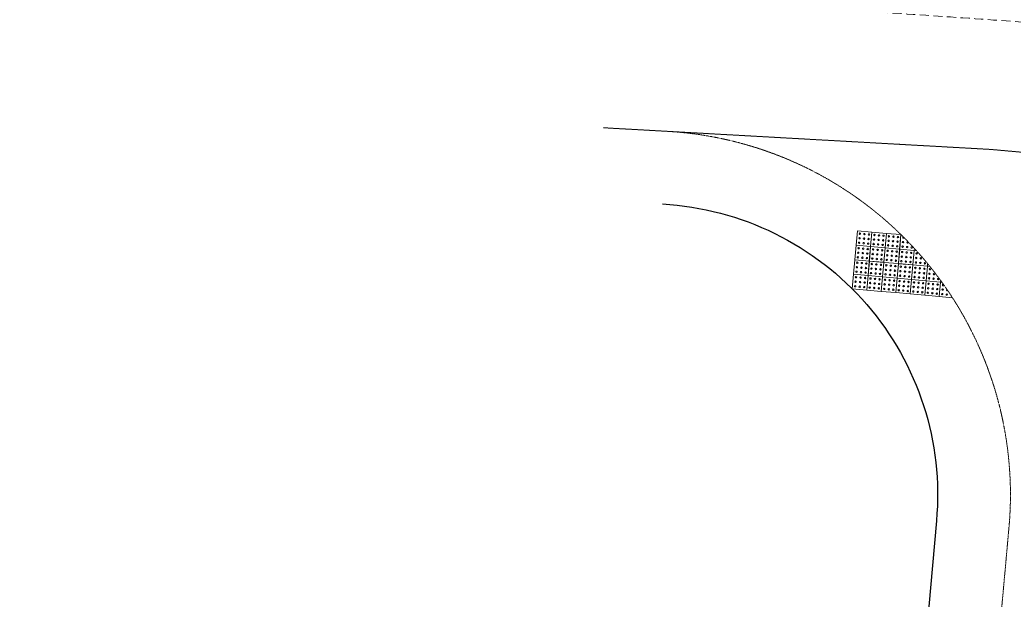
# Model space of a CAD drawing. Extents: x 287880777 to 288144713, y 62793326 to 63089570.
# Drawn here: x 288049055 to 288076346, y 62947804 to 62963739 of the extents above; entities that cross this region are included whole.
import ezdxf

# ---------------------------------------------------------------- set-up
doc = ezdxf.new("R2010")
doc.units = 0
doc.linetypes.add('DASHED2', pattern=[0.375, 0.25, -0.125])
doc.linetypes.add('XREF - NORTHERN HIGHWAY DESIGN$0$DASHED2', pattern=[0.375, 0.25, -0.125])
for name, color, linetype, lineweight in [('EXP - HIGHWAY CHANNEL', 4, 'DASHED2', 9), ('EXP - HIGHWAY FOOTWAY', 3, 'Continuous', 25), ('EXP - HIGHWAY TACTILES', 1, 'Continuous', 9)]:
    doc.layers.add(name, color=color, linetype=linetype, lineweight=lineweight)
doc.layers.add('EXP - HIGHWAY CREASE', color=3, linetype='DASHED2', lineweight=18, transparency=0.25)
doc.layers.add('XREF - NORTHERN HIGHWAY DESIGN$0$EXP - HIGHWAY CREASE', color=3, linetype='XREF - NORTHERN HIGHWAY DESIGN$0$DASHED2', lineweight=18, transparency=0.25)
doc.layers.add('EXP - PEN 1', color=1, linetype='Continuous')

# ---------------------------------------------------------------- blocks, each defined once
blk = doc.blocks.new('TACTILES')
at = {"layer": 'EXP - HIGHWAY TACTILES'}
blk.add_lwpolyline([(0.4, 0), (0.4, 0.4), (0, 0.4), (0, 0)], close=True, dxfattribs=at)
for centre in [(0.075, 0.325), (0.2, 0.325), (0.325, 0.325), (0.075, 0.2), (0.075, 0.075), (0.2, 0.2), (0.2, 0.075), (0.325, 0.2), (0.325, 0.075)]:
    blk.add_circle(centre, 0.02, dxfattribs=at)
blk = doc.blocks.new('XREF - NORTHERN HIGHWAY DESIGN')
at = {"layer": 'XREF - NORTHERN HIGHWAY DESIGN$0$EXP - HIGHWAY CREASE'}
blk.add_lwpolyline([(585.411, 230.273), (602.874, 229.748), (620.838, 228.977), (624.501, 228.772, -0.007071), (635.355, 228.011, -0.007071)], format="xyb", dxfattribs=at)

msp = doc.modelspace()

# ---------------------------------------------------------------- linework, layer by layer
at = {"layer": 'EXP - HIGHWAY CHANNEL', "ltscale": 2.5, "flags": 128}
for points in [[(288066804, 62960680, -0.424222), (288076205, 62949797)], [(288076205, 62949797), (288075882, 62946224, -0.101417), (288073570, 62938534, 0.118747), (288070130, 62925490), (288069890, 62914308)]]:
    msp.add_lwpolyline(points, format="xyb", dxfattribs=at)
at = {"layer": 'EXP - HIGHWAY CREASE'}
msp.add_lwpolyline([(288065064, 62960777), (288075712, 62960181), (288085833, 62959268), (288096191, 62958132)], dxfattribs=at)
at = {"layer": 'EXP - HIGHWAY FOOTWAY', "flags": 128}
msp.add_lwpolyline([(288066692, 62958683, -0.424222), (288074213, 62949977), (288073891, 62946404, -0.101417), (288071809, 62939483, 0.118747), (288068130, 62925533), (288067654, 62903357, 0.207504), (288076499, 62881698, 0.207504)], format="xyb", dxfattribs=at)
at = {"layer": 'EXP - HIGHWAY TACTILES'}
for points in [[(288073241, 62957841), (288073205, 62957443), (288073603, 62957407), (288073608, 62957462)], [(288073663, 62957401), (288073603, 62957407), (288073567, 62957008), (288073966, 62956972), (288073972, 62957043)], [(288073608, 62957462), (288073603, 62957407), (288073663, 62957401)], [(288073972, 62957043), (288073966, 62956972), (288074035, 62956966)], [(288074035, 62956966), (288073966, 62956972), (288073930, 62956574), (288074328, 62956538), (288074332, 62956578)], [(288074363, 62956535), (288074328, 62956538), (288074292, 62956140), (288074654, 62956107)], [(288074332, 62956578), (288074328, 62956538), (288074363, 62956535)]]:
    msp.add_lwpolyline(points, dxfattribs=at)
for centre in [(288073297, 62957635), (288073422, 62957624), (288073286, 62957511), (288073411, 62957499), (288073535, 62957488), (288073671, 62957325), (288073649, 62957076), (288073660, 62957201), (288073773, 62957065), (288073784, 62957190), (288073898, 62957054), (288074022, 62956766), (288074034, 62956891), (288074147, 62956755), (288074011, 62956642), (288074136, 62956631), (288074260, 62956620), (288074374, 62956208), (288074385, 62956332), (288074498, 62956196)]:
    msp.add_circle(centre, 20, dxfattribs=at)
for centre, start, end in [((288073309, 62957760), 104.7431, 345.2636), ((288074396, 62956457), 57.4586, 13.0501), ((288074509, 62956321), 116.2043, 312.2845), ((288074623, 62956185), 176.3152, 250.1607)]:
    msp.add_arc(centre, 20, start, end, dxfattribs=at)

# ---------------------------------------------------------------- block references
at = {"layer": 'EXP - HIGHWAY TACTILES', "xscale": 1000, "yscale": 1000, "zscale": 1000, "rotation": 264.8453867636919}
for p in [(288072046, 62957949), (288072444, 62957913), (288072842, 62957877), (288072010, 62957550), (288072408, 62957515), (288072806, 62957479), (288073205, 62957443), (288071974, 62957152), (288072372, 62957116), (288072770, 62957080), (288073169, 62957044), (288073567, 62957008), (288071938, 62956754), (288072336, 62956718), (288072735, 62956682), (288073133, 62956646), (288073531, 62956610), (288073930, 62956574)]:
    msp.add_blockref('TACTILES', p, dxfattribs=at)
at = {"layer": 'EXP - PEN 1', "xscale": 1000, "yscale": 1000, "zscale": 1000}
msp.add_blockref('XREF - NORTHERN HIGHWAY DESIGN', (287445006, 62735366), dxfattribs=at)

doc.saveas('drawing.dxf')
